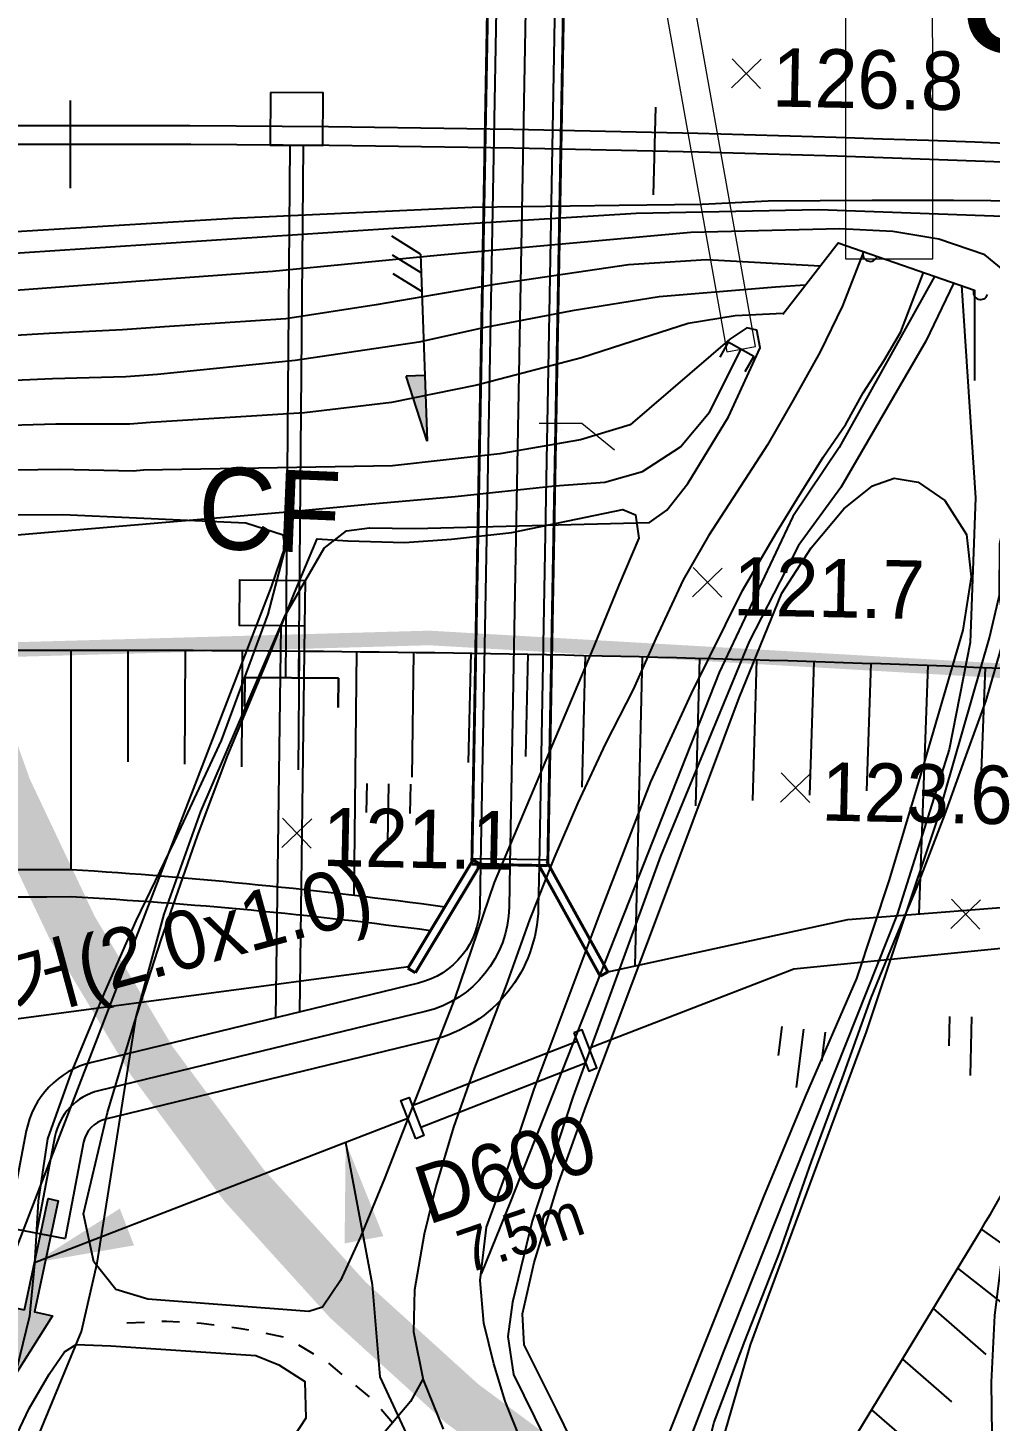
# Model space of a CAD drawing. Header units: metres. Extents: x 3558 to 3726, y 2272 to 2391.
# Drawn here: x 3689.23 to 3694.72, y 2310.5 to 2318.45 of the extents above; entities that cross this region are included whole.
import ezdxf
from ezdxf.enums import TextEntityAlignment as Align
from ezdxf.lldxf.tags import DXFTag

# ---------------------------------------------------------------- set-up
doc = ezdxf.new("R2010")
doc.units = ezdxf.units.M
doc.header["$LTSCALE"] = 0.3
doc.linetypes.add('A-HIDDN01', pattern=[0.375, 0.25, -0.125])
for name, color, linetype in [('AC003', 112, 'A-HIDDN01'), ('AD001', 60, 'A-DASHD01'), ('AD006', 9, 'Continuous'), ('AE340', 8, 'Continuous'), ('AZ081', 170, 'Continuous'), ('BA003', 5, 'Continuous'), ('BA004', 5, 'Continuous'), ('BA030', 5, 'Continuous'), ('CA-ALGN-CNTL-UY3', 7, 'Continuous'), ('CA-ALGN-STSM-UY3', 2, 'Continuous'), ('CA-ALGN-TEXT-UY3', 3, 'Continuous'), ('CA-BORD-ROAD-UY3', 7, 'Continuous'), ('CA002', 7, 'Continuous'), ('CA003', 8, 'Continuous'), ('CA004', 82, 'Continuous'), ('CA005', 81, 'Continuous'), ('CD-BOXC-EXST', 3, 'A-DASHD01'), ('CD-BOXC-WATR', 4, 'Continuous'), ('CD-CHNL-DRAN', 3, 'Continuous'), ('CD-DRAN-MANH', 3, 'Continuous'), ('CD-DRAN-PIPC', 4, 'Continuous'), ('CD-DRAN-PIPD', 3, 'A-DASHD01'), ('CD-SDLO-TYP1', 4, 'H-DICHO01'), ('CD-SDLV-TYP1', 4, 'H-DICHV01'), ('CD-SDLY', 4, 'Continuous'), ('CD-SDLY-TYP2', 4, 'H-CANAL02'), ('CD-SYMB', 3, 'Continuous'), ('CD-TEXT', 3, 'Continuous'), ('CE-SLOP-BORD', 4, 'Continuous'), ('CE-SLOP-CUTT', 2, 'Continuous'), ('CE-SLOP-FILL', 1, 'Continuous'), ('CX-COMM', 3, 'Continuous'), ('CZ-HIDL', 2, 'A-DASHD01'), ('DA001', 80, 'A-DASHD01'), ('SI009', 8, 'Continuous')]:
    doc.layers.add(name, color=color, linetype=linetype)
doc.layers.add('CD-DRAN-WALL', color=4, linetype='Continuous', lineweight=30)
doc.styles.add('GHS', font='돋움.ttf')
doc.styles.add('Han_Romanstyle', font='돋움.ttf')
doc.styles.get("Standard").update_dxf_attribs({"font": '돋움.ttf'})
doc.styles.add('굴림', font='돋움.ttf')
tags = doc.linetypes.add('A-DASHD01', pattern=[0.75, 0.5, -0.25]).pattern_tags.tags
tags[6:7] = [DXFTag(74, 4), DXFTag(75, 0), DXFTag(340, '0'), DXFTag(46, 1.0), DXFTag(50, 0.0), DXFTag(44, 0.0), DXFTag(45, 0.0)]
tags[4:5] = [DXFTag(74, 4), DXFTag(75, 0), DXFTag(340, '0'), DXFTag(46, 1.0), DXFTag(50, 0.0), DXFTag(44, 0.0), DXFTag(45, 0.0)]
doc.linetypes.add('H-CANAL02', pattern='A,0.9,[32,kscals.shx,S=0.1,R=360,X=0,Y=0],-0.333333,["Y2",Standard,S=0.2,R=360,X=0,Y=-0.1],-0.416667', length=1.65)
doc.linetypes.add('H-DICHO01', pattern='A,0.5,[32,kscals.shx,S=0.1,R=0,X=0,Y=0],-0.366667,["L1/O",Standard,S=0.2,R=0,X=0,Y=-0.1],-0.783333', length=1.65)
doc.linetypes.add('H-DICHV01', pattern='A,0.9,[32,kscals.shx,S=0.1,R=360,X=0,Y=0],-0.333333,["V1",Standard,S=0.2,R=360,X=0,Y=-0.1],-0.416667', length=1.65)
doc.linetypes.add('H-DICHV01R', pattern='A,0.9,[32,kscals.shx,S=0.1,R=0,X=0,Y=0],-0.666667,["V1",Standard,S=0.2,R=180,X=0,Y=0.1],-0.083333', length=1.65)
doc.linetypes.add('H-DICHV02', pattern='A,0.9,[32,kscals.shx,S=0.1,R=0,X=0,Y=0],-0.3,["V2",Standard,S=0.2,R=0,X=0,Y=-0.1],-0.45', length=1.65)

# ---------------------------------------------------------------- blocks, each defined once
blk = doc.blocks.new('CA002')
at = {"layer": 'CA002', "color": 8, "lineweight": 0}
for points in [[(-0.5, 0.5), (0.5, -0.5)], [(0.5, 0.5), (-0.5, -0.5)]]:
    blk.add_lwpolyline(points, dxfattribs=at)

msp = doc.modelspace()

# ---------------------------------------------------------------- hatches: boundary and pattern name
at = {"layer": 'BA030'}
msp.add_hatch(color=7, dxfattribs=at).paths.add_polyline_path([(3689.207817501795, 2311.138611853828), (3689.341775325117, 2311.772614457552), (3689.399093386839, 2311.760503777347), (3689.265135563522, 2311.126501173633), (3689.366575980113, 2311.105067921904), (3689.14607401885, 2310.754273720282), (3689.106377085208, 2311.160045105577)])

# ---------------------------------------------------------------- linework, layer by layer
at = {"layer": 'AC003', "elevation": 20.1983333321307, "flags": 128}
msp.add_lwpolyline([(3691.053704476825, 2304.227083104264), (3691.2984092366, 2304.695470066045), (3691.637363195574, 2305.297043643588), (3691.917326635535, 2305.784791785592), (3692.052681719204, 2306.047096953883), (3692.128395413052, 2306.245600222548), (3692.176838668962, 2306.414651253169), (3692.216536378303, 2306.645559322132), (3692.238453861163, 2306.821817218873), (3692.266427364423, 2306.967945909489), (3692.285293583645, 2307.404319423276), (3692.296414206116, 2308.115907005546), (3692.16528810939, 2308.800377889625), (3692.063062081292, 2309.184199832199), (3691.958662004217, 2309.543060779431), (3691.76438203485, 2309.908748509197), (3691.627144879379, 2310.128247602677), (3691.459406185355, 2310.323361123675), (3691.30785684285, 2310.4948076398), (3691.185658193178, 2310.633984749241), (3690.941370190189, 2310.835654265546), (3690.697597664402, 2310.980634954272), (3690.443564165028, 2311.030804478767), (3690.215785651476, 2311.060436553804), (3690.0176624664, 2311.072796128405), (3689.717318160532, 2311.058892966038)], dxfattribs=at)
at = {"layer": 'AD001', "color": 253, "elevation": 21.17999999873891, "flags": 128}
msp.add_lwpolyline([(3696.898143659515, 2317.427704177981), (3696.061683403685, 2317.446362399456), (3695.454904923151, 2317.447018957918), (3694.935046021516, 2317.459245982734), (3694.508365809602, 2317.46291220529), (3694.043292473803, 2317.464024295289), (3693.451409354304, 2317.459377249364), (3693.074278800656, 2317.440365821895), (3692.600738456656, 2317.434981862239), (3691.762002606645, 2317.423680119626), (3690.395456324007, 2317.361420524604), (3688.415914049548, 2317.239931408243), (3687.054746819239, 2317.114216148768), (3685.728436976568, 2316.981124781146), (3684.449638136801, 2316.80706005982), (3682.867779367739, 2316.567470014111)], dxfattribs=at)
msp.add_lwpolyline([(3696.898143659515, 2317.427704177981), (3696.061683403685, 2317.446362399456), (3695.454904923151, 2317.447018957918), (3694.935046021516, 2317.459245982734), (3694.508365809602, 2317.46291220529), (3694.043292473803, 2317.464024295289), (3693.451409354304, 2317.459377249364), (3693.074278800656, 2317.440365821895), (3692.600738456656, 2317.434981862239), (3691.762002606645, 2317.423680119626), (3690.395456324007, 2317.361420524604), (3688.415914049548, 2317.239931408243), (3687.054746819239, 2317.114216148768), (3685.728436976568, 2316.981124781146), (3684.449638136801, 2316.80706005982), (3682.867779367739, 2316.567470014111)], dxfattribs=at)
at = {"layer": 'AD006', "flags": 128}
for points, elevation in [([(3693.994721697207, 2317.171279496655), (3693.874371149147, 2316.862330826424), (3693.74734768006, 2316.599856416106), (3693.593392257081, 2316.324592996918), (3693.446542155011, 2316.070856382024), (3693.271026079318, 2315.801031960837), (3693.110913090723, 2315.550898779009), (3692.965797008378, 2315.300460961549), (3692.808990568357, 2314.96691008868), (3692.679725353496, 2314.676142037183), (3692.52176031661, 2314.367619856464), (3692.364852331379, 2314.02907001484), (3692.228380250388, 2313.711776190284), (3692.089598726823, 2313.362856078721), (3691.955342294354, 2312.99050590111), (3691.774030390518, 2312.517423932472), (3691.655481680773, 2312.179761900476), (3691.553596200202, 2311.841761384454), (3691.488057437018, 2311.569702968625), (3691.433269027363, 2311.252416895224), (3691.426728534338, 2311.012500243609), (3691.481198869566, 2310.739671065645), (3691.595487587785, 2310.457291730571)], 20.10833333213606), ([(3692.042442213068, 2310.384866239186), (3691.950466563582, 2310.616782009108), (3691.884779748321, 2310.829826652492), (3691.82783072849, 2311.062697928849), (3691.807777751653, 2311.306488800757), (3691.843931973594, 2311.60915030035), (3691.953438252278, 2311.911988793108), (3692.114991219938, 2312.397141203007), (3692.492096456665, 2313.39968933223), (3692.780706741811, 2314.148982475354), (3693.01265145282, 2314.652709127306), (3693.304643734492, 2315.240233553892), (3693.498075430279, 2315.571373438975), (3693.616978126347, 2315.762331357485), (3693.765189915699, 2316.00103721772), (3693.894022852459, 2316.188459399963), (3693.992658886297, 2316.366492915979), (3694.109726017428, 2316.549153068301), (3694.208125112442, 2316.715522323898), (3694.337073383616, 2317.053018178309)], 20.22833333212891)]:
    msp.add_lwpolyline(points, dxfattribs=dict(at, elevation=elevation))
at = {"layer": 'AE340', "elevation": 20.11999999880203, "flags": 128}
msp.add_lwpolyline([(3693.319444962473, 2316.4876691221), (3693.368518580807, 2316.574799943193), (3693.223300545643, 2316.656589307053), (3693.17422692733, 2316.569458485959)], dxfattribs=at)
at = {"layer": 'AZ081', "elevation": 106.1353757355974, "flags": 128}
msp.add_lwpolyline([(3693.533452593932, 2316.815343196929), (3693.850005768848, 2317.22126989294), (3694.628911196864, 2316.952206276662), (3694.62742315483, 2316.43744402006)], dxfattribs=at)
at = {"layer": 'AZ081'}
for centre in [(3694.032966149937, 2317.158068405311, 106.1353757355974), (3694.663096150395, 2316.940397491054, 106.1353757355974)]:
    msp.add_arc(centre, 0.04166666666418578, 160.9431369511537, 340.9431369511537, dxfattribs=at)
at = {"layer": 'BA003', "color": 253, "elevation": 20.11999999880203, "flags": 128}
msp.add_lwpolyline([(3690.74996270531, 2315.692209898537), (3691.16752503821, 2315.732071162241), (3691.665172416328, 2315.775306671331), (3692.233211537791, 2315.837116422475), (3692.518694331018, 2315.857989512147), (3692.733303752104, 2315.918643510244), (3692.951204219477, 2316.05924715996), (3693.11523302791, 2316.25595646323), (3693.295909563225, 2316.615694625123)], dxfattribs=at)
at = {"layer": 'BA004', "elevation": 19.88333333214945, "flags": 128}
msp.add_lwpolyline([(3685.304439822843, 2315.229374459033), (3690.74996270531, 2315.692209898537), (3690.596342922536, 2315.105208700295), (3690.330004106573, 2314.385469340416), (3690.061577284558, 2313.809135296599), (3689.842346134476, 2313.356827716243), (3689.6640544897, 2312.950364815868), (3689.473049283996, 2312.492482843907), (3689.338657457912, 2312.113467374622), (3689.28475685789, 2311.757822025735), (3689.264148867796, 2311.399833385849), (3689.236427805652, 2311.102001612992), (3689.160078743284, 2310.790154537582)], dxfattribs=at)
at = {"layer": 'BA030', "color": 7, "elevation": 19.88333333214945}
msp.add_lwpolyline([(3689.207817501795, 2311.138611853828), (3689.341775325117, 2311.772614457552), (3689.399093386839, 2311.760503777347), (3689.265135563522, 2311.126501173633), (3689.366575980113, 2311.105067921904), (3689.14607401885, 2310.754273720282), (3689.106377085208, 2311.160045105577), (3689.207817501805, 2311.138611853848)], dxfattribs=at)
at = {"layer": 'CA-ALGN-CNTL-UY3', "color": 1}
msp.add_arc((3689.592787021129, 2183.616700341498), 134.1666666586782, 79.63050654073437, 94.038393233842, dxfattribs=at)
at = {"layer": 'CA-ALGN-STSM-UY3'}
for p, q in [((3689.467880449937, 2318.033308965477), (3689.468345074503, 2317.533309181377)), ((3692.807118518746, 2317.99492904186), (3692.79516192297, 2317.495072022509))]:
    msp.add_line(p, q, dxfattribs=at)
at = {"layer": 'CA-BORD-ROAD-UY3', "color": 1, "const_width": 0.08333333332837156}
msp.add_lwpolyline([(3713.742173516765, 2312.744498344531, 0.06392719958934147), (3680.341305089421, 2314.657194812302)], format="xyb", dxfattribs=at)
at = {"layer": 'CA004', "flags": 128}
for points, elevation in [([(3693.11514682928, 2310.134968585549), (3693.349526503278, 2310.938547339573), (3694.01135438328, 2312.723535737451), (3694.409047792851, 2313.910945637852), (3694.713652529329, 2314.969422162451), (3694.975879309187, 2316.090943508679), (3695.030577759461, 2316.416431110961), (3695.035636665073, 2316.645568129426), (3694.991711528526, 2316.806911518952), (3694.90079449427, 2316.978647788917), (3694.687201376104, 2317.152876006611), (3694.424699929968, 2317.243153167552), (3694.161240733299, 2317.286258167811), (3693.8594593975, 2317.301826645154), (3693.009395163782, 2317.281340904355), (3691.562330411335, 2317.150284337926), (3690.621697981297, 2317.059291529113), (3690.046454711472, 2317.016305784031), (3688.415993362933, 2316.894467599113)], 20.83333333209289), ([(3685.958215894283, 2304.227083104268), (3686.320428919333, 2304.879918877686), (3687.094963206509, 2306.370874938448), (3687.760051146689, 2307.733953453303), (3688.239191902783, 2308.790907562074), (3688.599051341889, 2309.682599373709), (3689.095746378589, 2311.317436555893), (3690.617496002349, 2315.261584711739), (3690.694519063881, 2315.489311687504), (3690.68310245593, 2315.555887614968), (3690.470865199037, 2315.624489648671), (3689.846595818742, 2315.652240244534), (3689.425581881577, 2315.670955542744), (3687.330806870453, 2315.66617105684), (3686.605702658076, 2315.633956428197), (3685.950055127609, 2315.552666885183), (3685.419768944576, 2315.436401065927), (3684.925311266731, 2315.268028671324), (3684.176001505448, 2314.897535208848), (3683.437928493162, 2314.455745450296), (3682.908743731536, 2314.065449872319), (3682.518215641927, 2313.700105039842)], 19.99999999880917)]:
    msp.add_lwpolyline(points, dxfattribs=dict(at, elevation=elevation))
at = {"layer": 'CA005', "flags": 128}
for points, elevation in [([(3695.118745518711, 2309.539396157719), (3694.924884045422, 2310.671477931789), (3694.926973941863, 2311.196201348123), (3694.997046429775, 2311.753277723057), (3695.126328950936, 2312.340231339808), (3695.470109695632, 2313.637517199563), (3695.842973899817, 2314.852079047048), (3696.077574889769, 2315.415432165089), (3696.627794966723, 2316.608763232951), (3696.714264618206, 2316.92415626233), (3696.668736800162, 2316.995216397856), (3696.588082008101, 2317.06455886), (3696.445841279603, 2317.141178570628), (3696.209308783413, 2317.215754279564), (3695.785850895646, 2317.291671757569), (3694.948036522283, 2317.366246927686), (3693.739168608188, 2317.410626417618), (3692.697924889703, 2317.389007990348), (3691.284426551485, 2317.301687404205), (3687.475343029957, 2317.05085643583)], 20.99999999874963), ([(3693.746904744165, 2317.089060009669), (3693.099484827758, 2317.125310822084), (3692.65442880671, 2317.096105627719), (3691.879915603679, 2316.983165769143), (3691.214260226644, 2316.868014656324), (3690.697851409397, 2316.789423358762), (3690.006482932927, 2316.743492676132), (3689.766391341275, 2316.725551543234), (3689.348360321276, 2316.704348886764), (3688.416553315973, 2316.649305284837), (3687.247798811535, 2316.558588104537), (3687.197164162802, 2316.552593485561), (3686.490292531375, 2316.467324264319), (3686.287801219722, 2316.439904652237), (3685.796615660934, 2316.351570457468), (3685.264193008276, 2316.246428459579), (3685.158829862356, 2316.226192143864), (3684.710522927943, 2316.102589729361), (3683.964043531029, 2315.885477443303), (3683.872528026126, 2315.848481032884), (3683.208571091276, 2315.614444248253), (3683.031341137389, 2315.532414646841), (3682.741745298593, 2315.423053288017)], 20.66666666543615), ([(3694.400602409316, 2317.03107283196), (3693.855625283028, 2316.055412051169), (3693.592324927286, 2315.662132361975), (3693.171645009807, 2314.771747470456), (3691.979927337173, 2311.756068872462), (3691.813128087621, 2311.343610019023), (3691.811959758768, 2311.341498060433)], 20.33333333212266), ([(3693.661893762089, 2316.980047591496), (3693.49339158958, 2316.970186605177), (3692.828942061801, 2316.91439824048), (3692.332325200807, 2316.835405269633), (3691.825410642383, 2316.736825365383), (3691.457444017111, 2316.655218727189), (3690.752404780661, 2316.550765501631), (3689.966511154382, 2316.470679568232), (3689.786442460645, 2316.457223718554), (3689.367665711351, 2316.446000550754), (3688.417113269013, 2316.404142970561)], 20.4999999987794), ([(3694.554201571609, 2316.978013828161), (3694.634101195235, 2315.76868475653), (3694.603146981067, 2314.943794197509), (3694.482643259601, 2314.332418571563), (3694.186279017572, 2313.392253596043), (3693.195277740968, 2310.90140546902), (3692.977301402732, 2310.331740243548), (3692.886054754902, 2310.015346630341), (3692.883920855437, 2309.825583072657), (3693.2509001469, 2308.896626177628), (3693.742780440697, 2308.224876815908), (3693.995784887512, 2307.798163585364), (3694.070735709322, 2307.616291061385), (3694.079101758227, 2307.30715478935), (3694.046309822068, 2307.076045462924), (3693.967411050348, 2306.869986818567), (3693.16121728542, 2306.028198111365), (3692.723622225939, 2305.543356229353), (3692.277983091051, 2304.944759648427), (3691.822964341208, 2304.227083104264)], 20.66666666543615), ([(3694.509332562503, 2316.993513293712), (3694.350167072468, 2316.660797027554), (3693.86439891882, 2315.826585848632), (3693.623149487976, 2315.496937903574), (3693.34262552768, 2314.949553436513), (3692.83577435421, 2313.724152544361), (3692.337545886706, 2312.357315652073), (3692.104078983192, 2311.643803809278), (3691.991809035615, 2311.182795329614), (3691.965239126114, 2310.986887735382), (3691.998029613982, 2310.768965292403), (3692.414845115552, 2309.92369358559), (3692.537187423914, 2309.569017453166), (3692.640777714193, 2308.916706633594), (3692.651590804147, 2308.812490023585), (3692.649882931761, 2308.807320233419)], 20.4999999987794), ([(3693.536220119699, 2316.818892087545), (3693.262363148706, 2316.806615319486), (3692.994162040364, 2316.762573616438), (3692.675274508204, 2316.660174275634), (3692.38627610833, 2316.567065663771), (3691.789089823494, 2316.410932227208), (3691.301967213904, 2316.311950284524), (3690.805752302667, 2316.252744896379), (3689.926539375832, 2316.197866460333), (3689.806493580009, 2316.188895893884), (3689.386971101427, 2316.187652214754), (3688.417673222054, 2316.158980656275)], 20.33333333212266), ([(3688.353686883483, 2308.167175119549), (3689.532309908543, 2311.014157680391), (3689.622337461772, 2311.404072329087), (3689.843650561442, 2312.808171260446), (3690.004595460309, 2313.394038662244), (3690.214097689533, 2313.979369617617), (3690.694076391907, 2315.097337684122), (3690.917808619341, 2315.482111685547), (3691.044791786262, 2315.58008822015), (3691.175771939441, 2315.597413422137), (3691.433602991293, 2315.594281781157), (3692.774127018625, 2315.626921308862), (3692.87300451954, 2315.698847408327), (3692.992522774327, 2315.849825985991), (3693.223498806449, 2316.230254445559), (3693.4055023584, 2316.624018933134), (3693.385095817579, 2316.724667130157), (3693.327976661517, 2316.737414156716), (3693.232020954266, 2316.672831035643), (3692.663849296435, 2316.185014504899), (3692.380033091846, 2316.099325872213), (3691.919527313904, 2316.018862896824), (3691.307928554724, 2315.95017994303), (3689.886567597287, 2315.925053352434), (3689.826544699378, 2315.920568069204), (3689.406276491502, 2315.929303878744), (3688.418233175094, 2315.913818341999)], 20.16666666546592), ([(3691.480623953681, 2310.742550684931), (3691.410468771358, 2310.615732931813), (3690.703537398721, 2309.778906664855), (3690.32958410591, 2309.22625877719), (3687.562342961219, 2304.50867372181), (3687.399887994628, 2304.227083104267)], 20.33333333212266)]:
    msp.add_lwpolyline(points, dxfattribs=dict(at, elevation=elevation))
at = {"layer": 'CD-BOXC-EXST', "lineweight": 0, "flags": 128}
msp.add_lwpolyline([(3693.377877107527, 2316.630720140918), (3692.22076134158, 2323.124645070831), (3692.056049174167, 2323.098833177703), (3693.213942018923, 2316.600669109328), (3693.377877107527, 2316.630720140918)], dxfattribs=at)
at = {"layer": 'CD-BOXC-EXST', "color": 1, "lineweight": 0, "flags": 128}
msp.add_lwpolyline([(3694.39061225296, 2317.131568661016), (3694.385559693875, 2322.176045029257), (3693.894542493176, 2322.180184638729), (3693.891828421633, 2317.130865004389), (3694.39061225296, 2317.131568661016)], dxfattribs=at)
at = {"layer": 'CD-BOXC-WATR', "const_width": 0.01666666666567431, "flags": 128}
for points in [[(3691.911766461578, 2321.968769886808), (3691.759842052733, 2313.679328631395)], [(3692.345027035783, 2321.960829320664), (3692.193102626938, 2313.67138806525)], [(3691.394772616319, 2313.085937003561), (3691.741208495942, 2313.661365793582), (3691.766997767377, 2313.704201683659)], [(3691.437608506396, 2313.060147732126), (3691.78404438602, 2313.635576522147), (3691.809833657454, 2313.678412412225)], [(3691.759842052738, 2313.679328631395), (3692.143111022227, 2313.67230428442), (3692.193102626943, 2313.67138806525)], [(3691.809833657449, 2313.678412412215), (3691.766997767377, 2313.704201683659)], [(3692.143111022222, 2313.67230428442), (3692.328662244041, 2313.336871446876), (3692.492431365915, 2313.040815507637)], [(3692.186863131469, 2313.696506617702), (3692.372414353288, 2313.361073780158), (3692.536183475162, 2313.065017840919)], [(3691.437608506396, 2313.060147732126), (3691.394772616319, 2313.085937003561)], [(3692.536183475162, 2313.065017840919), (3692.492431365915, 2313.040815507637)]]:
    msp.add_lwpolyline(points, dxfattribs=at)
at = {"layer": 'CD-BOXC-WATR', "ltscale": 3, "flags": 128}
for points in [[(3691.961758066294, 2321.967853667638), (3691.809833657449, 2313.678412412225)], [(3692.12839674868, 2321.964799603736), (3691.976472339835, 2313.675358348322)], [(3692.295035431066, 2321.961745539833), (3692.143111022222, 2313.67230428442)], [(3691.760452865519, 2313.712656367869), (3692.143721835008, 2313.705632020894), (3692.193713439724, 2313.704715801724)]]:
    msp.add_lwpolyline(points, dxfattribs=at)
at = {"layer": 'CD-CHNL-DRAN', "ltscale": 20, "flags": 128}
msp.add_lwpolyline([(3690.667114743512, 2315.037544278175), (3690.434552992369, 2315.040361722304), (3690.436445811926, 2315.300771509983), (3690.808646447144, 2315.296265299468), (3690.805237842703, 2315.035870941475)], close=True, dxfattribs=at)
for points in [[(3690.669123717568, 2315.034759877021), (3690.639425607888, 2312.803288829128)], [(3690.805237842703, 2315.035870941475), (3690.775965269167, 2312.836374036077)]]:
    msp.add_lwpolyline(points, dxfattribs=at)
at = {"layer": 'CD-DRAN-MANH', "lineweight": -3}
msp.add_lwpolyline([(3690.611693145389, 2318.079505255004), (3690.609255242003, 2317.779515160785), (3690.909245336175, 2317.777077257444), (3690.91168323957, 2318.077067351644)], close=True, dxfattribs=at)
at = {"layer": 'CD-DRAN-PIPC', "lineweight": -3, "ltscale": 10}
for points in [[(3692.342531593207, 2312.717401073194), (3692.42733885655, 2312.500025424756), (3692.473919352605, 2312.518198409783), (3692.389112089309, 2312.735574058171)], [(3691.440010154551, 2312.114027069528), (3691.355202891251, 2312.331402717926), (3691.401783387315, 2312.349575702942), (3691.486590650644, 2312.132200054534)]]:
    msp.add_lwpolyline(points, close=True, dxfattribs=at)
for points in [[(3691.419788854215, 2312.303445246714), (3692.360801097153, 2312.670573182403)], [(3691.468250147546, 2312.179230590482), (3692.409262390484, 2312.546358526171)]]:
    msp.add_lwpolyline(points, dxfattribs=at)
at = {"layer": 'CD-DRAN-PIPD', "ltscale": 2, "flags": 128}
msp.add_lwpolyline([(3673.564261943967, 2316.94424646169), (3673.650010081676, 2316.954056697707), (3673.815717632447, 2316.972854272607), (3673.98144401714, 2316.991492151513), (3674.147189216806, 2317.009969104909), (3674.312953208994, 2317.028283902971), (3674.478735967648, 2317.04643531565), (3674.644591353155, 2317.06442795881), (3674.81041195136, 2317.082248897886), (3674.976251216229, 2317.099902758704), (3675.142109107142, 2317.117388310228), (3675.307985579779, 2317.134704321171), (3675.473880586073, 2317.151849559997), (3675.639794074194, 2317.168822794997), (3675.805725988532, 2317.185622794198), (3675.971676269645, 2317.202248325433), (3676.137644854267, 2317.218698156294), (3676.303631675225, 2317.234971054198), (3676.469636661469, 2317.251065786381), (3676.635659738025, 2317.266981119836), (3676.801700825961, 2317.282715821425), (3676.967759842361, 2317.29826865775), (3677.133836700294, 2317.313638395331), (3677.299931308803, 2317.328823800477), (3677.466043572857, 2317.343823639309), (3677.632173393352, 2317.358636677837), (3677.798320667051, 2317.373261681882), (3677.96448528657, 2317.387697417167), (3678.130667140372, 2317.401942649255), (3678.296866112702, 2317.41599614359), (3678.463082083586, 2317.429856665472), (3678.629314928798, 2317.44352298012), (3678.795564519817, 2317.456993852656), (3678.961830723826, 2317.470268048058), (3679.128113403682, 2317.483344331253), (3679.294412417866, 2317.496221467067), (3679.460727620465, 2317.508898220286), (3679.627058861157, 2317.521373355582), (3679.793405985181, 2317.533645637622), (3679.959768833297, 2317.545713831007), (3680.126080148867, 2317.557571916518), (3680.13647751528, 2317.558306399354), (3680.136481682888, 2317.558306693677, -0.06291216210183383), (3713.742173516766, 2315.702213380352)], format="xyb", dxfattribs=at)
at = {"layer": 'CD-DRAN-PIPD', "color": 4, "linetype": 'Continuous'}
for points in [[(3690.721673202564, 2317.778601583547), (3690.696205420216, 2314.742283068061)], [(3690.796670728676, 2317.777992107694), (3690.771202782082, 2314.74165401137)]]:
    msp.add_lwpolyline(points, dxfattribs=at)
at = {"layer": 'CD-DRAN-WALL', "flags": 128}
msp.add_lwpolyline([(3690.463489572162, 2314.577562493545), (3690.464887475923, 2314.744223297664), (3690.99820204924, 2314.739750005617), (3690.996804145455, 2314.573089201469)], dxfattribs=at)
at = {"layer": 'CD-SDLO-TYP1', "linetype": 'Continuous'}
for points in [[(3691.144354423687, 2311.537692088124, 0.2249999999866031, 0, 0), (3691.040100049227, 2312.093067247978, 0, 0, 0)], [(3689.791693394017, 2311.610846485496, 0.2249999999866031, 0, 0), (3689.264575066184, 2311.407237027867, 0, 0, 0)]]:
    msp.add_lwpolyline(points, format="xyseb", dxfattribs=at)
at = {"layer": 'CD-SDLV-TYP1', "color": 4, "linetype": 'H-DICHV01', "ltscale": 10, "flags": 128}
msp.add_lwpolyline([(3696.533659446344, 2313.887687074336), (3696.244925072746, 2313.545519119268), (3695.620333156721, 2313.281857172322), (3695.620333156721, 2313.281857172322), (3693.597642692907, 2313.080966630409), (3692.43098151603, 2312.630321610284)], dxfattribs=at)
at = {"layer": 'CD-SDLV-TYP1', "color": 4, "linetype": 'H-DICHV01', "ltscale": 5, "flags": 128}
msp.add_lwpolyline([(3691.394887832386, 2312.230110762285), (3689.264575066184, 2311.407237027867)], dxfattribs=at)
at = {"layer": 'CD-SDLV-TYP1', "color": 4, "linetype": 'H-DICHV01R', "ltscale": 10, "flags": 128}
msp.add_lwpolyline([(3690.44779346493, 2304.227083104265), (3691.197598626261, 2305.75123322536), (3691.197598626261, 2305.75123322536), (3691.38676372703, 2306.043496819366), (3691.552600890777, 2306.336193705787), (3691.72647496936, 2306.627138181597), (3691.909490564804, 2307.016509545339, 0.1889837269404111), (3691.952352060365, 2308.650316600397), (3691.952352060365, 2308.650316600397), (3691.952352060365, 2308.650316600397), (3691.68916588265, 2309.783600639003), (3691.23724502043, 2310.755527479696), (3691.192556978672, 2311.280911479957), (3691.040100049227, 2312.093067247978)], format="xyb", dxfattribs=at)
at = {"layer": 'CD-SDLY', "flags": 128}
for points in [[(3691.809833657449, 2313.678412412215), (3691.805427184406, 2313.437982320711, -0.3410565120888195), (3691.455106956283, 2313.000938259059), (3689.590704421561, 2312.549171035416, 0.2935418231097921), (3689.217543685092, 2312.158144495787), (3689.111258106851, 2311.608402325243)], [(3692.143111022222, 2313.67230428443), (3692.138704549179, 2313.431874192925, -0.3410565120926692), (3691.533605973331, 2312.676979904606), (3689.669203438611, 2312.225212680973, 0.2935418231167818), (3689.544816526452, 2312.09487050109), (3689.438530948216, 2311.545128330546)]]:
    msp.add_lwpolyline(points, format="xyb", dxfattribs=at)
msp.add_lwpolyline([(3689.111258106851, 2311.608402325243), (3689.438530948216, 2311.545128330536)], dxfattribs=at)
at = {"layer": 'CD-SDLY-TYP2', "linetype": 'H-CANAL02', "ltscale": 8, "flags": 128}
msp.add_lwpolyline([(3691.976472339835, 2313.675358348322), (3691.972065866792, 2313.434928256818, -0.3410565120925931), (3691.494356464807, 2312.838959081828), (3689.629953930086, 2312.387191858194, 0.2935418231064903), (3689.381180105775, 2312.126507498439), (3689.274894527534, 2311.576765327894)], format="xyb", dxfattribs=at)
at = {"layer": 'CD-SYMB'}
for p, q in [((3691.467785435796, 2317.158395404459), (3691.3040826185, 2317.259333060479)), ((3691.471568922951, 2317.0517825177), (3691.307866105649, 2317.15272017374)), ((3691.467785435796, 2317.158395404459), (3691.505620307316, 2316.092266536865)), ((3691.475352410095, 2316.945169630942), (3691.311649592808, 2317.046107286972)), ((3691.492378102285, 2316.46541164051), (3691.385765215517, 2316.46162815337)), ((3691.505620307316, 2316.092266536865), (3691.385765215517, 2316.46162815337))]:
    msp.add_line(p, q, dxfattribs=at)
msp.add_solid([(3691.385765215517, 2316.46162815337), (3691.505620307316, 2316.092266536865), (3691.492378102285, 2316.46541164051)], dxfattribs=at)
at = {"layer": 'CE-SLOP-BORD', "color": 11}
for points in [[(3680.347280500253, 2314.574075921521, -0.01791418606609179), (3689.745934398532, 2314.899947726171, -0.01292587132316197), (3696.530117728104, 2314.716617901076)], [(3680.403738955768, 2313.324934318963), (3680.427747414006, 2313.326646134845), (3680.435267611325, 2313.327176459615, -0.0173900771104275), (3689.471954241692, 2313.649980784836, -0.01775229985781644), (3691.606087909647, 2313.436930970132, -0.01775229985781644)], [(3680.73264517312, 2313.188101162207, -0.01681734758857768), (3689.472098936048, 2313.494269052109, -0.01985854649154457), (3691.524454438065, 2313.301338058023, -0.01985854649154457)], [(3693.03265730203, 2308.910660964782), (3694.667566280117, 2311.598652197834, 0.07584161167439542), (3695.280884041368, 2313.06952786559, 0.07584161167439542)]]:
    msp.add_lwpolyline(points, format="xyb", dxfattribs=at)
for points in [[(3673.564261943965, 2313.768828279526), (3676.456145585991, 2314.076143156766), (3679.765642528814, 2313.590398283491), (3683.07787450609, 2312.212427501998), (3686.272469896024, 2312.412609415792), (3689.472707063257, 2312.839210676864)], [(3692.536183475162, 2313.065017840919), (3693.905645276846, 2313.363773337523), (3695.117218495435, 2313.458633951202)], [(3689.472707063257, 2312.839210676864), (3689.472707554893, 2312.83921074135), (3691.401096557278, 2313.096441047473)]]:
    msp.add_lwpolyline(points, dxfattribs=at)
at = {"layer": 'CE-SLOP-CUTT', "color": 11}
for p, q in [((3695.360938704552, 2311.105662743385), (3694.667566265913, 2311.598652174476)), ((3694.531745315388, 2311.375345844179), (3694.857202824272, 2311.118520556618)), ((3694.392230062001, 2311.145965626069), (3694.693131539789, 2310.884517699768)), ((3694.216511140035, 2310.857062128649), (3694.495903975639, 2310.614302677846)), ((3694.040792218063, 2310.568158631229), (3694.298676411488, 2310.344087655933))]:
    msp.add_line(p, q, dxfattribs=at)
at = {"layer": 'CE-SLOP-FILL', "color": 11, "linetype": 'Continuous'}
for p, q in [((3689.47079209417, 2314.899980288866), (3689.471953655637, 2313.649980784292)), ((3689.470792685872, 2314.899980289413), (3689.471954241702, 2313.649980784836)), ((3689.7969617749, 2314.899878298954), (3689.795972389516, 2314.263709255797)), ((3690.123130195818, 2314.898965949274), (3690.12050975535, 2314.250296600405)), ((3690.449295343603, 2314.897243245458), (3690.444973008004, 2314.234741142991)), ((3690.775455204963, 2314.894710198142), (3690.769350165423, 2314.217041303063)), ((3691.101607766626, 2314.891366822952), (3691.085650684794, 2313.503023905524)), ((3691.427751015378, 2314.887213140532), (3691.41779816499, 2314.175201472213)), ((3691.753991154101, 2314.887110128258), (3691.738989119693, 2314.25993560935)), ((3692.080057642452, 2314.878905394258), (3692.066045372152, 2314.293108918409)), ((3692.406124130803, 2314.870700660257), (3692.388118719966, 2314.117967092727)), ((3692.732190619153, 2314.862495926257), (3692.689997531746, 2313.098573209018)), ((3693.058257107504, 2314.854291192257), (3693.036008833624, 2314.011747528193)), ((3693.384302205258, 2314.845276379859), (3693.361110878112, 2314.042598640324)), ((3693.710323899869, 2314.835451544714), (3693.686401570663, 2314.073088448416)), ((3694.036320178925, 2314.824816747474), (3694.011688046463, 2314.097482081824)), ((3694.362289030173, 2314.813372053769), (3694.310743606051, 2313.395490674547)), ((3694.688228441521, 2314.80111753424), (3694.661422359718, 2314.110982975107))]:
    msp.add_line(p, q, dxfattribs=at)
at = {"layer": 'CX-COMM', "color": 8, "lineweight": 0}
for p, q in [((3692.143368846836, 2316.193731259883), (3692.388302802219, 2316.194557056182)), ((3692.268947579701, 2316.160223965231), (3692.268947579701, 2316.160223965231)), ((3692.388302802219, 2316.194557056182), (3692.573160495549, 2316.041237818106)), ((3692.388302802219, 2316.194557056182), (3692.388302802219, 2316.194557056182)), ((3692.573160495549, 2316.041237818106), (3692.573160495549, 2316.041237818106)), ((3692.024985297192, 2315.979091246913), (3692.024985297192, 2315.979091246913)), ((3692.015838124738, 2315.413893778693), (3692.015838124738, 2315.413893778693)), ((3692.019137622023, 2315.33669417999), (3692.019137622023, 2315.33669417999)), ((3692.003697682457, 2313.913514219782), (3692.003697682457, 2313.913514219782)), ((3692.000473614386, 2313.245992021195), (3692.000473614386, 2313.245992021195)), ((3691.975254482608, 2310.632348467459), (3691.975254482608, 2310.632348467459))]:
    msp.add_line(p, q, dxfattribs=at)
at = {"layer": 'CZ-HIDL', "ltscale": 10, "const_width": 0.288, "flags": 128}
msp.add_lwpolyline([(3688.421301990372, 2317.545397290578, -1), (3706.381526001994, 2317.545397290578, -1)], format="xyb", close=True, dxfattribs=at)
at = {"layer": 'DA001', "color": 8, "flags": 128}
for points, elevation in [([(3695.523518706223, 2314.341651662974), (3695.436825471178, 2314.095028120146), (3695.354657327233, 2313.82497451127), (3695.239982837781, 2313.513905949141), (3695.130544255899, 2313.21440010222), (3695.015497434008, 2312.885001988009), (3694.940510058927, 2312.55812415795), (3694.864507231739, 2312.181256640379), (3694.830737900335, 2311.831870402313), (3694.788433863919, 2311.472655468755), (3694.742627939659, 2311.105176617431), (3694.723246243238, 2310.725491931222), (3694.727117619701, 2310.423684392862), (3694.731301382943, 2310.055190089422), (3694.736839082324, 2309.753348702659), (3694.751257721886, 2309.396315569227), (3694.743769473567, 2309.109741875937), (3694.72635098455, 2308.826703918905), (3694.694138679704, 2308.553968535015), (3694.614043039515, 2308.303876952737), (3694.533161134904, 2308.097143614699), (3694.379284003702, 2308.071930178231), (3694.25970718339, 2308.176046809619), (3694.094108689932, 2308.394455003041), (3693.906949543762, 2308.618302194463), (3693.757201917789, 2308.796380153848), (3693.560417166562, 2309.038759987774), (3693.399546854622, 2309.243736052657), (3693.250882377562, 2309.475136345381), (3693.124970998474, 2309.677735270872), (3693.062786071063, 2309.899043832031), (3693.056436010002, 2310.160893468783), (3693.141624413005, 2310.497566145931), (3693.317700409266, 2310.95908539936), (3693.514652339019, 2311.463522867796), (3693.698612169475, 2311.984894352614), (3693.874992801367, 2312.461410512299), (3694.039269143595, 2312.916501412889), (3694.18491904925, 2313.275284068338), (3694.297013308894, 2313.541395760124), (3694.45891251173, 2313.961527727862), (3694.572022223479, 2314.27762910714), (3694.693869730652, 2314.613557119411), (3694.804966884301, 2314.994712789253), (3694.771007901267, 2315.210446958796), (3694.77200009994, 2315.505487660282), (3694.825502270266, 2315.759453462854), (3694.920425574688, 2316.000908794909), (3695.053057283784, 2316.293275472518), (3695.222965119463, 2316.533207626424), (3695.393836212723, 2316.656429479337), (3695.639834982001, 2316.70310977445), (3695.844792700768, 2316.698946420817), (3696.034008848403, 2316.658428598641), (3696.194559022419, 2316.601822970162), (3696.311514013374, 2316.532766816846), (3696.330882270995, 2316.337333157925), (3696.198825984759, 2316.07329396991), (3696.072377938532, 2315.839147049185), (3695.964327141199, 2315.607960441848), (3695.865868100524, 2315.356574869089), (3695.523518706223, 2314.341651662974)], 20.8533333320917), ([(3694.309367976178, 2314.149603624747), (3694.14129286161, 2313.589568228801), (3693.954854346551, 2313.028238842386), (3693.662869816025, 2312.359030744465), (3693.424436806511, 2311.782087429385), (3693.178661537263, 2311.171953049581), (3692.969673014652, 2310.649422967897), (3692.846768455829, 2310.343522616531), (3692.746947727867, 2310.107167798431), (3692.691222157879, 2309.989942020258), (3692.604234882172, 2309.975038908067), (3692.458944650489, 2310.126354155577), (3692.242893186846, 2310.569166617169), (3692.058678851787, 2310.937983902352), (3692.048936199227, 2311.114884918759), (3692.114914991652, 2311.408605532508), (3692.255896661451, 2311.865836633657), (3692.411435208255, 2312.301100901264), (3692.848377174079, 2313.459132538946), (3693.285522230329, 2314.627162114128), (3693.527694066517, 2315.224033607412), (3693.696341760121, 2315.483995484713), (3693.882540492525, 2315.705259602502), (3694.045249213221, 2315.836982312025), (3694.16950486436, 2315.88113457183), (3694.305703314293, 2315.856696804822), (3694.458640441342, 2315.753569528291), (3694.583054739534, 2315.559336065785), (3694.609806856443, 2315.317076123191), (3694.561988374083, 2315.014651562422), (3694.309367976178, 2314.149603624747)], 20.5766666654415), ([(3691.887205735577, 2313.575343645356), (3691.662077212143, 2312.914779548804), (3691.440476673815, 2312.345829364271), (3691.26113572853, 2311.887710453475), (3691.124325163509, 2311.553753399764), (3691.010936913391, 2311.306005108474), (3690.907809636855, 2311.153067981415), (3690.830617208228, 2311.127963841313), (3689.911856258665, 2311.198304170475), (3689.727943715412, 2311.253717353685), (3689.602784752348, 2311.411291712017), (3689.543349296768, 2311.68588875811), (3689.680102759952, 2312.263230502887), (3689.832097819356, 2312.770248201126), (3689.986850101734, 2313.248870712975), (3690.19392761146, 2313.841454053977), (3690.36663711348, 2314.301374681296), (3690.590825632763, 2314.833598064858), (3690.74885061531, 2315.227136562738), (3690.876787991292, 2315.534601691802), (3691.051582655536, 2315.522715994851), (3691.376481775908, 2315.514449233247), (3691.643567320245, 2315.532362009521), (3691.987743747999, 2315.570379957143), (3692.622191096168, 2315.700855183061), (3692.693267558728, 2315.671072212117), (3692.71225573277, 2315.538992672449), (3692.598427453406, 2315.269582183239), (3692.440571712871, 2314.884375299941), (3691.887205735577, 2313.575343645356)], 20.15833333213308), ([(3685.926244573956, 2304.227083104268), (3686.043610177639, 2304.430468678283), (3686.282092537839, 2304.845710973632), (3686.537136582002, 2305.255615816191), (3686.779737852465, 2305.627432170491), (3686.996735007914, 2305.969762438343), (3687.226919601936, 2306.386840298619), (3687.449728087819, 2306.769060771262), (3687.694875739688, 2307.184167672997), (3687.903947461397, 2307.546663057858), (3688.053885519329, 2307.87035138685), (3688.214600028046, 2308.232162052504), (3688.375923808022, 2308.623966530659), (3688.527080408485, 2309.007642484653), (3688.670040787975, 2309.398152972329), (3688.756023206547, 2309.609783733911), (3689.079126298041, 2310.251687545491), (3689.234063324722, 2310.575274329263), (3689.34806859725, 2310.771332761729), (3689.435691241482, 2310.899579680664), (3689.501524045323, 2310.939917665847), (3689.699748775614, 2310.932557059992)], 20.13333333213457), ([(3689.699748775614, 2310.932557059992), (3690.527132751979, 2310.87740897636), (3690.657756810301, 2310.82474526497), (3690.807530533536, 2310.730017299828), (3690.811631097679, 2310.521557693212), (3690.544922793102, 2310.111889789478), (3690.301339918937, 2309.691750070594), (3690.085196724721, 2309.309394204337), (3689.848922261891, 2308.920779227258), (3689.615743506069, 2308.520432292954), (3689.365664582252, 2308.108759582266), (3689.127385312469, 2307.703515224417), (3688.880334398857, 2307.276777910667), (3688.666196011596, 2306.91105142518), (3688.405916059858, 2306.489583867413), (3688.126866526792, 2306.046826444165), (3687.892156841664, 2305.653178649928), (3687.638643726806, 2305.236574667302), (3687.395399336681, 2304.833098177582), (3687.136210285001, 2304.383269281829), (3687.04775967474, 2304.227083104267)], 20.13333333213457)]:
    msp.add_lwpolyline(points, dxfattribs=dict(at, elevation=elevation))
at = {"layer": 'SI009', "flags": 128}
for points, elevation in [([(3691.160194656601, 2314.140225050654), (3691.156809816249, 2313.973592758975)], 20.16666666546592), ([(3691.28516887536, 2314.13768642039), (3691.278399194656, 2313.804421837032)], 20.16666666546592), ([(3691.41014309412, 2314.135147790126), (3691.406758253768, 2313.968515498447)], 20.16666666546592), ([(3694.485546800809, 2312.810749463166), (3694.482161960457, 2312.644117171487)], 20.83166666542632), ([(3694.610521019568, 2312.808210832902), (3694.603751338864, 2312.474946249544)], 20.83166666542632), ([(3693.528089258573, 2312.753325097271), (3693.507305143351, 2312.587959446882)], 20.56499999877553), ([(3693.652113496368, 2312.737737010862), (3693.610545265923, 2312.407005710083)], 20.56499999877553), ([(3693.776137734163, 2312.722148924442), (3693.75535361894, 2312.556783274053)], 20.56499999877553)]:
    msp.add_lwpolyline(points, dxfattribs=dict(at, elevation=elevation))

# ---------------------------------------------------------------- block references
at = {"layer": 'CA002', "xscale": 0.1666666666565764, "yscale": 0.1666666666565106, "zscale": 0.1666666666567431, "rotation": 178.8362975944914}
for p in [(3693.326162284824, 2318.18707098407, 21.1399999987413), (3693.103864871649, 2315.285987283638, 20.27833333212594), (3693.606864424503, 2314.115530438045, 20.59666666544031), (3690.761018977624, 2313.856606763446, 20.18166666546503), (3694.577411090446, 2313.394004083593, 20.84166666542573)]:
    msp.add_blockref('CA002', p, dxfattribs=at)

# ---------------------------------------------------------------- texts
at = {"layer": 'CA-ALGN-TEXT-UY3', "color": 1, "style": 'Han_Romanstyle'}
msp.add_text('8+500', height=0.8333333332837156, rotation=357.2062468063239, dxfattribs=at).set_placement((3694.52894340373, 2318.324434356616))
at = {"layer": 'CA003', "style": 'GHS'}
for s, p in [('126.8', (3693.4711740994, 2317.999944867859, 21.1399999987413)), ('121.7', (3693.248876686225, 2315.098861167426, 20.27833333212594)), ('123.6', (3693.751876239079, 2313.928404321834, 20.59666666544031)), ('121.1', (3690.9060307922, 2313.669480647234, 20.18166666546503))]:
    msp.add_text(s, height=0.3333333333134862, rotation=358.8362975944914, dxfattribs=at).set_placement(p)
at = {"layer": 'CD-TEXT', "linetype": 'H-DICHV02', "ltscale": 10, "style": '굴림'}
for s, height, rotation, p in [('CF', 0.4666666666388806, 357.6170869696147, (3690.605525442879, 2315.698660059108, 28.56640397524542)), ('개거(2.0x1.0)', 0.3333333333134862, 15.20441039545565, (3689.947667736053, 2313.172109766972, 28.56640397524542)), ('D600', 0.3333333333134862, 18.35621221387735, (3691.951709372823, 2311.944495680058, 28.56640397524542)), ('7.5m', 0.2499999999851147, 18.91204501791444, (3692.037730678085, 2311.577291322932, 28.56640397524542))]:
    msp.add_text(s, height=height, rotation=rotation, dxfattribs=at).set_placement(p, align=Align.MIDDLE)

doc.saveas('drawing.dxf')
